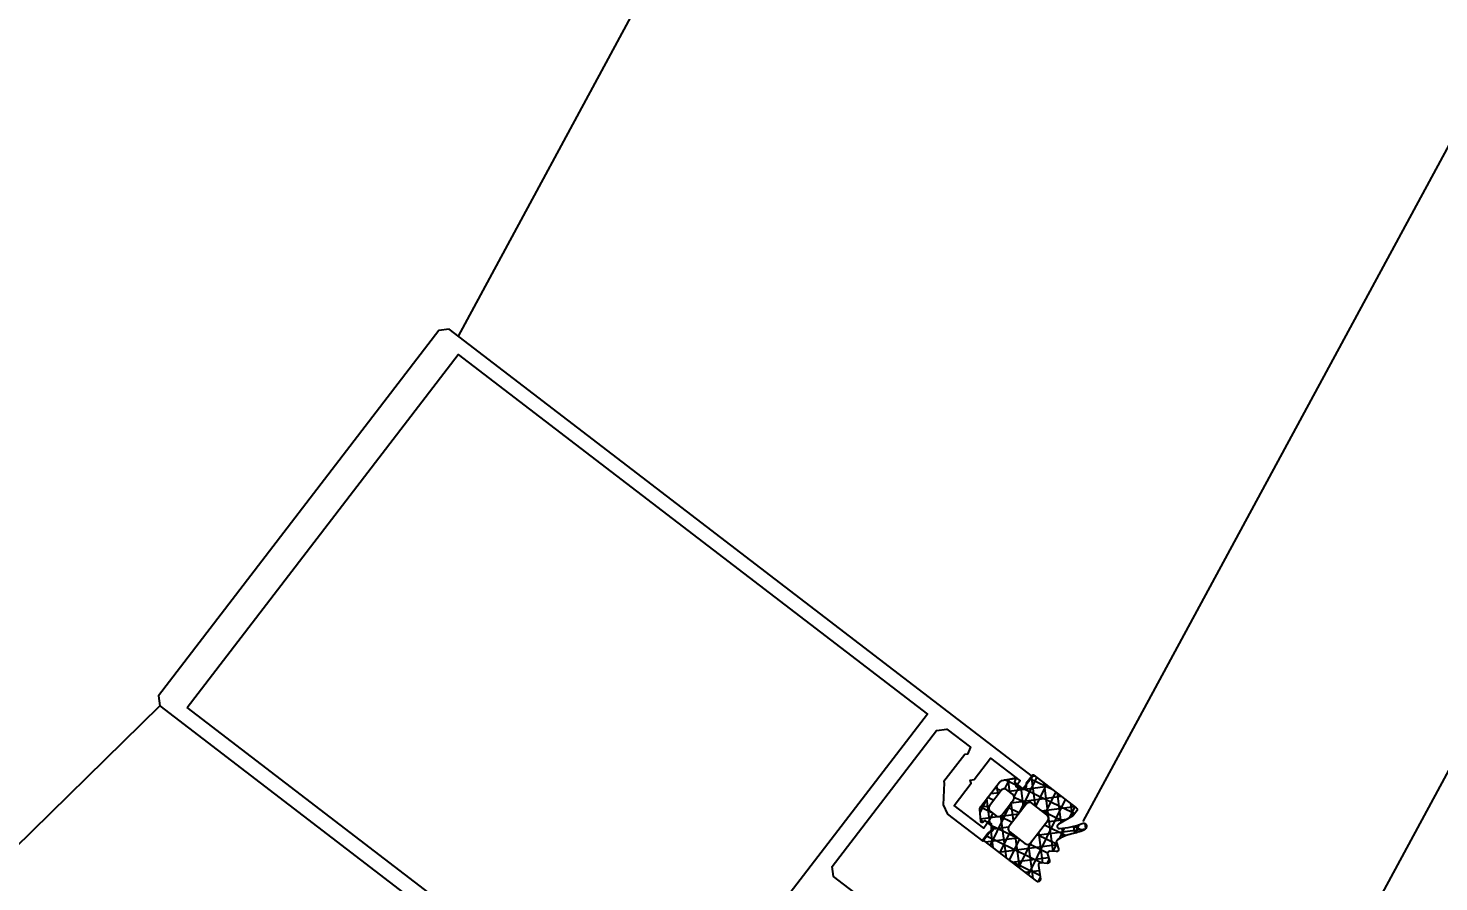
# Model space of a CAD drawing. Header units: millimetres. Extents: x -222892 to 671268, y 0 to 135099.
# Drawn here: x -54712 to -54522.1, y 109763.7 to 109878.7 of the extents above; entities that cross this region are included whole.
import ezdxf
from ezdxf import colors
from ezdxf.entities.mleader import LeaderData, LeaderLine
from ezdxf.math import Vec2, Vec3

# ---------------------------------------------------------------- set-up
doc = ezdxf.new("R2010")
doc.units = ezdxf.units.MM
for name, color, linetype in [('_TEXT', 7, 'Continuous'), ('АР_новое окно', 155, 'Continuous'), ('АР_Сущ Несущая стена', 216, 'Continuous')]:
    doc.layers.add(name, color=color, linetype=linetype)
doc.layers.add('АР_Окна', color=4, linetype='Continuous', lineweight=5)
doc.layers.add('АР_Подоконники', color=163, linetype='Continuous', lineweight=5)
doc.styles.add('ISOCPEUR', font='isocpeur.ttf', dxfattribs={"width": 0.85})

# ---------------------------------------------------------------- blocks, each defined once
blk = doc.blocks.new('стойка витр.')
h = blk.add_hatch()
h.set_pattern_fill('ANSI37', scale=0.5, angle=-69.23283665521843)
h.set_pattern_definition([(335.7671633447816, (-69115.31625940584, 318510.9409690977), (0.6515825639889636, 1.447617495164233), []), (65.76716334478155, (-69115.31625940584, 318510.9409690977), (-1.447617495164233, 0.6515825639889636), [])])
edge = h.paths.add_edge_path()
edge.add_line((-7.614656875375658, -25.62993601259222), (-7.273265914729564, -26.53020796886267))
edge.add_arc((-7.672138333263274, -26.68151659366696), 0.4266069692434679, -30.765631391378577, 20.77378547182468, ccw=False)
edge.add_arc((-6.938850257283542, -27.11794408495156), 0.4267278803339729, 149.2463648056786, 290.7703475873838)
edge.add_line((-6.787522688187892, -27.51693863464607), (-5.761497533734655, -27.12786096686614))
edge.add_arc((-5.826270069284272, -26.95688741173914), 0.1828317202082013, 290.7489596719217, 380.7853669983573)
edge.add_line((-5.655337706935825, -26.89200624793739), (-5.698566115868744, -26.77800989551906))
edge.add_arc((-5.527559815348082, -26.71316091253391), 0.1828894349380834, 65.75635340077491, 200.7677215485159, ccw=False)
edge.add_line((-5.452462167653721, -26.54640093915077), (-3.994188920449233, -27.29736676610628))
edge.add_arc((-4.339684557994865, -27.83227055815794), 0.6367804192296694, 19.809448943918426, 57.14148607166612, ccw=False)
edge.add_line((-3.740585688123247, -27.61647007986176), (-2.270775810728082, -31.49246202532231))
edge.add_arc((-2.862326952422118, -31.72816639327794), 0.6367804192285443, -15.60715938413449, 21.72487774361298, ccw=False)
edge.add_line((-2.249025291763246, -31.89948590572749), (-2.842686385673005, -33.42856309223862))
edge.add_arc((-3.009474684396633, -33.35352837480535), 0.1828894349365558, 200.7666051236535, 335.7779732896313, ccw=False)
edge.add_line((-3.180482248484623, -33.41837402567035), (-3.223710657359334, -33.30437767335388))
edge.add_arc((-3.394684212462365, -33.36915020895407), 0.1828317202037067, 20.74895968940122, 110.7853670142414)
edge.add_line((-3.459565376309911, -33.19821784662781), (-4.485590530792251, -33.58729551440774))
edge.add_arc((-4.334307311281267, -33.98630688185023), 0.4267278803335083, 110.7639791032461, 252.2879618854569)
edge.add_arc((-4.593835025358378, -34.79921876089735), 0.4266069692128739, 20.760541213745626, 72.2999580801698, ccw=False)
edge.add_line((-4.194927641627146, -34.64800234186259), (-3.805871961842058, -35.67396951244882))
edge.add_arc((-3.976804324152614, -35.73885067632053), 0.1828317201976034, -69.25104032001241, 20.78536702306718, ccw=False)
edge.add_line((-3.912031788582681, -35.9098242314285), (-10.63804850899032, -38.46038830642647))
edge.add_arc((-10.76198657700206, -38.18099989774544), 0.3056444463879536, 200.8460379983515, 293.92230867425997, ccw=False)
edge.add_line((-11.04762355046114, -38.2897659172595), (-11.3069940036512, -37.6057878035499))
edge.add_arc((-11.02280217192234, -37.49789568213767), 0.3039830703908278, 175.7219656777917, 200.7890354028728, ccw=False)
edge.add_line((-11.32593828623067, -37.47521963119652), (-11.26283276302274, -35.23454482450325))
edge.add_arc((-11.5667631736687, -35.21197449929495), 0.3047673113958011, 355.7529257944983, 510.3971654946409)
edge.add_arc((-3.085478140807247, -39.81161386289363), 9.95296756819478, 151.493160172311, 169.5799937381118)
edge.add_arc((-13.27454869620142, -38.00608067109534), 0.4002801790508524, 282.30928711923883, 359.2250395672268, ccw=False)
edge.add_arc((-13.15914824141406, -37.79549114656839), 0.6024183835459826, 172.8865217206561, 267.13931994465963, ccw=False)
edge.add_arc((-2.924576102079248, -39.73891867786803), 11.01872594919693, 160.6453850739864, 169.4469810176308, ccw=False)
edge.add_arc((-19.07760885644255, -34.09585671602533), 6.091684827120307, 340.9199566399376, 360.7754221413588)
edge.add_arc((-13.29124725463213, -34.01305259408502), 0.3047655738143686, 359.9316076928689, 436.4302022680961)
edge.add_line((-13.21974018984474, -33.71679460741143), (-14.0766899229202, -33.52020163946145))
edge.add_arc((-14.00514734915965, -33.22393144415915), 0.3047857747414494, 145.1100748207506, 256.424251871352, ccw=False)
edge.add_line((-14.2551486332959, -33.04959347808472), (-13.74402617113083, -32.33421562775766))
edge.add_arc((-13.99402745527389, -32.1598776616858), 0.3047857747455562, 325.1100748218798, 436.4242518702226)
edge.add_line((-13.92248488150653, -31.86360746638093), (-14.7794566025841, -31.6669565144839))
edge.add_arc((-14.7079140287954, -31.37068631918638), 0.3047857747434108, 145.1100748199116, 256.4242518659954, ccw=False)
edge.add_line((-14.95791531293071, -31.19634835310717), (-14.44679285076563, -30.48097050278011))
edge.add_arc((-14.69684457899481, -30.30662212908397), 0.3048331054870662, 325.1138936033488, 425.7589859189499)
edge.add_line((-14.57168746687239, -30.0286672415823), (-16.28069433249766, -29.27720980550657))
edge.add_arc((-16.15556139849932, -28.99925320327871), 0.3048247429148342, 110.79403674408451, 245.7632621299588, ccw=False)
edge.add_line((-16.26377712844987, -28.71428394233226), (-7.850470401957864, -25.52388481301023))
edge.add_arc((-7.785589238115906, -25.69481717533219), 0.1828317201977073, 20.785366643697614, 110.7853670130821, ccw=False)
edge = h.paths.add_edge_path(flags=16)
edge.add_line((-3.343847721320344, -31.0696095920357), (-4.256775251385989, -28.66215553430811))
edge.add_arc((-4.763091039367282, -28.8541548874382), 0.5414973949720253, 20.7671633452251, 110.7671633452251)
edge.add_line((-4.955090392497368, -28.34783909945691), (-5.880512773175724, -28.69876731990371))
edge.add_arc((-5.68851342006019, -29.20508310789228), 0.5414973949736688, 110.7671633435124, 200.7671633435124)
edge.add_line((-6.194829208048759, -29.39708246100781), (-5.281901677954011, -31.8045365187354))
edge.add_arc((-4.775585889972717, -31.61253716560532), 0.5414973949720253, 200.7671633452251, 290.7671633452251)
edge.add_line((-4.583586536842631, -32.11885295358661), (-3.658164156164275, -31.76792473313981))
edge.add_arc((-3.850163509294362, -31.26160894516579), 0.541497394965222, 290.7671633454981, 380.7671633454981)
edge = h.paths.add_edge_path(flags=16)
edge.add_line((-6.665125275787432, -32.97088079506648), (-8.003619441966293, -29.4411776089255))
edge.add_arc((-8.509935229947587, -29.63317696205559), 0.5414973949720253, 20.7671633452251, 110.7671633452251)
edge.add_line((-8.701934583077673, -29.12686117407429), (-11.1093675273587, -30.03978069775621))
edge.add_arc((-10.91736817424317, -30.54609648574478), 0.5414973949736688, 110.7671633435124, 200.7671633435124)
edge.add_line((-11.42368396223173, -30.73809583886032), (-10.08518979602377, -34.2677990250013))
edge.add_arc((-9.578874008042476, -34.07579967187121), 0.5414973949720253, 200.7671633452251, 290.7671633452251)
edge.add_line((-9.38687465491239, -34.5821154598525), (-6.979441710631363, -33.66919593617058))
edge.add_arc((-7.171441063761449, -33.16288014819656), 0.541497394965222, 290.7671633454981, 380.7671633454981)
at = {"lineweight": 0, "ltscale": 100, "transparency": 33554687}
blk.add_lwpolyline([(-29.14341260807123, -16.33238676948531), (-1.327200956468005, -5.784237234569446), (-0.06938087928574532, -6.350438765824947), (8.118987008783733, -27.94374036834779), (7.552865449426463, -29.20159644143132), (3.790811872313498, -30.62819989795389), (3.216969908826286, -29.80262791351561), (3.358505795680685, -29.48817839122057), (1.715760294842767, -25.15614305267809), (1.558535533695249, -25.08537510928727), (-0.902061547501944, -23.41060979175381), (-2.258247086545452, -23.27287612311193), (-7.844300284108613, -25.39115610946465), (-7.152623754285742, -27.21515572990756), (-6.480474312818842, -27.61228183979256), (-6.024430919787847, -27.43934621633525), (-6.413508587575052, -26.41332106186019), (-1.739484192192322, -24.64089033441996), (-0.3993375533900689, -28.17495120693638), (0.02910832117777318, -28.2732586849088), (-0.1831955090747215, -28.74493296838773), (1.113700732850702, -32.16493950470613), (-3.560323662532028, -33.93737023214635), (-3.906150933442404, -33.02539941386931), (-4.3621943264734, -33.19833503732661), (-4.645266100153094, -33.82723408192396), (-3.953589570330223, -35.65123370236688), (88.61521743849153, -0.5483364844694734), (89.18141896976158, 0.709483592720062), (67.18472618525266, 58.71630840156286), (65.92687011216185, 59.2824299609274), (-26.6419368966599, 24.17953274302999)], dxfattribs=at)
blk.add_lwpolyline([(63.8117502759269, 56.26367979055794), (85.07351613373612, 0.1949089383633691), (10.63088292890461, -28.03438542609365), (-10.63088292890461, 28.03438542610093)], close=True, dxfattribs=at)
at = {"color": 7, "lineweight": 0, "ltscale": 100, "transparency": 33554687}
blk.add_lwpolyline([(-7.614656875375658, -25.62993601259222), (-7.273265914729564, -26.53020796886267, -0.2287523810762611), (-7.305569090007339, -26.89973780277796, 0.7101639231358212), (-6.787522688187892, -27.51693863464607), (-5.761497533734655, -27.12786096686614, 0.4143996870914876), (-5.655337706935825, -26.89200624793739), (-5.698566115868744, -26.77800989551906, -0.6682503890445888), (-5.452462167653721, -26.54640093915077), (-3.994188920449233, -27.29736676610628, -0.1643479059441302), (-3.740585688123247, -27.61647007986176), (-2.270775810728082, -31.49246202532231, -0.1643479059441302), (-2.249025291763246, -31.89948590572749), (-2.842686385673005, -33.42856309223862, -0.6682503891596868), (-3.180482248484623, -33.41837402567035), (-3.223710657359334, -33.30437767335388, 0.4143996870833266), (-3.459565376309911, -33.19821784662781), (-4.485590530792251, -33.58729551440774, 0.7101639231391418), (-4.464132105349563, -34.39280682858953, -0.2287523810910513), (-4.194927641627146, -34.64800234186259), (-3.805871961842058, -35.67396951244882, -0.4143996871765861), (-3.912031788582681, -35.9098242314285), (-10.63804850899032, -38.46038830642647, -0.4300281847644905), (-11.04762355046114, -38.2897659172595), (-11.3069940036512, -37.6057878035499, -0.1098139781175365), (-11.32593828623067, -37.47521963119652), (-11.26283276302274, -35.23454482450325, 0.8000358277039689), (-11.83174935798161, -35.06142405519495, 0.07908294790216032), (-12.87430513065192, -38.01149454006372, -0.3488032577412263), (-13.18921346374555, -38.39715882165183, -0.4361245879823007), (-13.75692971088574, -37.72089072036033, -0.03842309887939363), (-13.32058396766661, -36.08715992321959, 0.08685322061285544), (-12.98648189794039, -34.01341638380836, 0.3467629046601076), (-13.21974018984474, -33.71679460741143), (-14.0766899229202, -33.52020163946145, -0.5278770357902526), (-14.2551486332959, -33.04959347808472), (-13.74402617113083, -32.33421562775766, 0.5278770357776507), (-13.92248488150653, -31.86360746638093), (-14.7794566025841, -31.6669565144839, -0.5278770357650493), (-14.95791531293071, -31.19634835310717), (-14.44679285076563, -30.48097050278011, 0.4697389635461835), (-14.57168746687239, -30.0286672415823), (-16.28069433249766, -29.27720980550657, -0.667984424932516), (-16.26377712844987, -28.71428394233226), (-7.850470401957864, -25.52388481301023, -0.4142135642613711)], format="xyb", close=True, dxfattribs=at)
at = {"color": 7}
for points in [[(-3.343847721320344, -31.0696095920357), (-4.256775251385989, -28.66215553430811, 0.414213562373095), (-4.955090392497368, -28.34783909945691), (-5.880512773175724, -28.69876731990371, 0.414213562373095), (-6.194829208048759, -29.39708246100781), (-5.281901677954011, -31.8045365187354, 0.414213562373095), (-4.583586536842631, -32.11885295358661), (-3.658164156164275, -31.76792473313981, 0.414213562373095)], [(-6.665125275787432, -32.97088079506648), (-8.003619441966293, -29.4411776089255, 0.414213562373095), (-8.701934583077673, -29.12686117407429), (-11.1093675273587, -30.03978069775621, 0.414213562373095), (-11.42368396223173, -30.73809583886032), (-10.08518979602377, -34.2677990250013, 0.414213562373095), (-9.38687465491239, -34.5821154598525), (-6.979441710631363, -33.66919593617058, 0.414213562373095)]]:
    blk.add_lwpolyline(points, format="xyb", close=True, dxfattribs=at)
blk = doc.blocks.new('A$Cec9b444d')
at = {"layer": 'АР_новое окно', "ltscale": 150}
h = blk.add_hatch(dxfattribs=at)
h.set_pattern_fill('ANSI37', color=256, scale=0.4999999999999999, angle=18.95267469965028)
h.set_pattern_definition([(63.95267469965028, (-320877.5586993693, -59758.54120793151), (-1.426260249023139, 0.6970924989242495), []), (153.9526746996502, (-320877.5586993693, -59758.54120793151), (-0.6970924989242495, -1.426260249023139), [])])
edge = h.paths.add_edge_path()
edge.add_line((4702.839596950747, -2817.016770258025), (4703.425688156718, -2816.252875971235))
edge.add_arc((4703.764182247208, -2816.512520452993), 0.4266069692398337, 90.97029738577203, 142.5097142489694, ccw=False)
edge.add_arc((4703.749642478785, -2815.659309486873), 0.4267278803670862, 270.982293581225, 412.5062763630553)
edge.add_line((4704.009380866066, -2815.320735042982), (4703.138783100347, -2814.652776526701))
edge.add_arc((4703.027443948514, -2814.797797322345), 0.1828317201697974, 52.48488844070887, 142.5212957672061)
edge.add_line((4702.882352434168, -2814.686550343217), (4702.808139015444, -2814.78327796172))
edge.add_arc((4702.663035978383, -2814.671951172278), 0.1828894349374827, 187.4922821793566, 322.5036503269639, ccw=False)
edge.add_line((4702.481707973988, -2814.695798608901), (4702.353331343451, -2813.060552456977))
edge.add_arc((4702.989989543574, -2813.07302797464), 0.6367804192377554, 141.54537772027, 178.8774148480257, ccw=False)
edge.add_line((4702.491326200534, -2812.677017655794), (4705.014657931722, -2809.388180230245))
edge.add_arc((4705.526279019954, -2809.767301799462), 0.6367804191152601, 106.12876939297931, 143.4608065207369, ccw=False)
edge.add_line((4705.349383300982, -2809.155585192872), (4706.962103801479, -2808.856180576687))
edge.add_arc((4706.986019658374, -2809.037499569623), 0.1828894349338207, -37.49746610396181, 97.5139020619938, ccw=False)
edge.add_line((4707.131120526157, -2809.148829186432), (4707.056907107502, -2809.245556804837))
edge.add_arc((4707.201927903225, -2809.356895956613), 0.1828317201968615, 142.4848884696785, 232.5212957945719)
edge.add_line((4707.09068092415, -2809.501987471033), (4707.961278689801, -2810.169945987414))
edge.add_arc((4708.221054708337, -2809.83140041582), 0.4267278803314828, 232.4999078810279, 374.0238906631577)
edge.add_arc((4709.048934060668, -2809.624528147415), 0.4266069692039848, 142.4964699939042, 194.035886860345, ccw=False)
edge.add_line((4708.710499997593, -2809.364805427724), (4709.378420765583, -2808.494256862178))
edge.add_arc((4709.523512280006, -2808.605503841243), 0.1828317201930199, 52.48488845441341, 142.5212957976669, ccw=False)
edge.add_line((4709.634851431818, -2808.460483045554), (4715.341977717395, -2812.839225740016))
edge.add_arc((4715.169555115724, -2813.091592485152), 0.3056444464036726, -37.418033229715604, 55.65823744627397, ccw=False)
edge.add_line((4715.412305092084, -2813.277309949582), (4714.967024580177, -2813.85767565987))
edge.add_arc((4714.7257779898, -2813.672727586864), 0.3039830703793947, 297.4578944573105, 322.52496418241793, ccw=False)
edge.add_line((4714.865943562709, -2813.942466941146), (4712.927097419777, -2815.06740317508))
edge.add_arc((4713.067770714341, -2815.337762451418), 0.3047673114126738, 117.4888545674174, 272.1330942676963)
edge.add_arc((4712.518479654251, -2805.7051533856), 9.952967568199481, 273.2290889505734, 291.3159225163744)
edge.add_arc((4716.342409976032, -2815.320488313918), 0.4002801790484785, 44.04521589608248, 120.96096834408891, ccw=False)
edge.add_arc((4716.102606271385, -2815.333113527608), 0.6024183835098224, -65.3775494990079, 28.875248724952087, ccw=False)
edge.add_arc((4712.372018461201, -2805.606547225264), 11.01872594909785, 282.3813138514686, 291.1829097951128, ccw=False)
edge.add_arc((4716.069276177037, -2822.312680854971), 6.091684827284264, 102.6558854187892, 122.5113509202115)
edge.add_arc((4712.95519726637, -2817.43504314292), 0.3047655737736976, 121.6675364737275, 198.1661310490049)
edge.add_line((4712.665622271075, -2817.530060915246), (4712.949183506955, -2818.362289649202))
edge.add_arc((4712.659579450531, -2818.457283643596), 0.3047857747142568, -93.15399640102311, 18.160180649557674, ccw=False)
edge.add_line((4712.64281019062, -2818.761607747785), (4711.765541605419, -2818.703199960982))
edge.add_arc((4711.748772345521, -2819.007524065178), 0.3047857747204368, 86.84600360144209, 198.1601806498877)
edge.add_line((4711.459168289091, -2819.102518059576), (4711.742691776544, -2819.934795993706))
edge.add_arc((4711.453087720038, -2820.029789988092), 0.3047857747902053, -93.1539964028031, 18.16018064316512, ccw=False)
edge.add_line((4711.436318460113, -2820.334114092356), (4710.559049874995, -2820.275706305477))
edge.add_arc((4710.542298297447, -2820.580078785911), 0.3048331054787028, 86.84982238228275, 187.4949146979908)
edge.add_line((4710.240069551177, -2820.619840666197), (4710.499915231809, -2822.468589693884))
edge.add_arc((4710.197697745032, -2822.508373039158), 0.3048247428846996, -127.47003447840802, 7.499190907403602, ccw=False)
edge.add_line((4710.012258702647, -2822.750303784277), (4702.873441485308, -2817.273108752492))
edge.add_arc((4702.984688464435, -2817.128017238088), 0.1828317202158549, 142.5212954092435, 232.5212957787312, ccw=False)
edge = h.paths.add_edge_path(flags=16)
edge.add_line((4705.219471054823, -2810.523230489152), (4703.652180590661, -2812.565991443421))
edge.add_arc((4704.081797147164, -2812.89561098647), 0.5414973949901979, 142.5030921204261, 232.5030921204935)
edge.add_line((4703.752177604116, -2813.325227542974), (4704.537412404157, -2813.927692070888))
edge.add_arc((4704.86703194718, -2813.498075514456), 0.5414973949181362, 232.5030921180329, 322.503092118071)
edge.add_line((4705.296648503612, -2813.827695057479), (4706.863938967765, -2811.784934103199))
edge.add_arc((4706.43432241126, -2811.455314560149), 0.5414973949921946, 322.5030921204668, 412.5030921204287)
edge.add_line((4706.76394195431, -2811.025698003645), (4705.978707154349, -2810.423233475644))
edge.add_arc((4705.64908761134, -2810.852850032161), 0.541497394976746, 52.50309212473162, 142.5030921247227)
edge = h.paths.add_edge_path(flags=16)
edge.add_line((4708.583475743948, -2812.347837085852), (4706.285583442654, -2815.342843294042))
edge.add_arc((4706.715199999163, -2815.672462837008), 0.5414973949448689, 142.503092127784, 232.5030921278222)
edge.add_line((4706.385580456197, -2816.102079393518), (4708.428323495338, -2817.669356112507))
edge.add_arc((4708.757943038367, -2817.239739555992), 0.5414973949874826, 232.5030921229348, 322.5030921229641)
edge.add_line((4709.187559594882, -2817.56935909902), (4711.485451896157, -2814.574352890811))
edge.add_arc((4711.055835339647, -2814.244733347844), 0.5414973949456994, 322.5030921276694, 412.5030921276694)
edge.add_line((4711.385454882615, -2813.815116791334), (4709.342711843474, -2812.247840072345))
edge.add_arc((4709.013092300464, -2812.677456628861), 0.541497394976578, 52.5030921245967, 142.503092124626)
for p, q in [((4632.16086795808, -2749.34257636957), (5921.303532203365, -359.6950839481955)), ((4716.251543080769, -2814.706627225551), (6017.167542740433, -408.3509057559164)), ((4749.366469058805, -2837.632204794252), (6052.354293236519, -427.3743804523598)), ((2668.230366990708, -4685.268551946722), (4591.939990273622, -2799.135402140863))]:
    blk.add_line(p, q, dxfattribs=at)
blk.add_lwpolyline([(4706.25643863541, -2840.217135303198), (4682.653964945361, -2822.108343930804), (4682.473889095929, -2820.740766434295), (4696.531468131505, -2802.418525457027), (4697.899034176235, -2802.238362659004), (4701.091193183571, -2804.687518719984), (4700.690903322697, -2805.609815704566), (4700.349021248587, -2805.654844104034), (4697.528798094398, -2809.330641203256), (4697.551312294072, -2809.501582240342), (4697.421242030146, -2812.47520941788), (4698.017462572461, -2813.701068645011), (4702.757312674186, -2817.337677152917), (4703.944765121172, -2815.789986058514), (4703.92895948936, -2815.00944509172), (4703.541999815607, -2814.71255366867), (4702.87404129921, -2815.583151434415), (4698.908061344786, -2812.540288024186), (4701.208790568484, -2809.541584253556), (4701.067034550628, -2809.125488760854), (4701.579857661734, -2809.057946161675), (4703.806335718271, -2806.156019209714), (4707.772315672693, -2809.198882619943), (4707.178608323446, -2809.972703567007), (4707.565567997201, -2810.269594990054), (4708.249332145409, -2810.179538191108), (4709.436784592299, -2808.63184709677), (4630.890760449664, -2748.368097499597), (4629.523182953115, -2748.548173348986), (4591.759827475533, -2797.767836096094), (4591.939990273597, -2799.135402140844), (4670.486014416234, -2859.399151738017)], dxfattribs=at)
blk.add_lwpolyline([(4595.619944999276, -2799.34639439134), (4632.121596862809, -2751.771199557239), (4695.287290079437, -2800.234524858399), (4658.785638215915, -2847.809719692513)], close=True, dxfattribs=at)
for points in [[(4702.839596950747, -2817.016770258025), (4703.425688156718, -2816.252875971235, -0.2287523810762611), (4703.756958052942, -2816.085974655661, 0.7101639231358212), (4704.009380866066, -2815.320735042982), (4703.138783100347, -2814.652776526701, 0.4143996870914876), (4702.882352434168, -2814.686550343217), (4702.808139015444, -2814.78327796172, -0.6682503890445888), (4702.481707973988, -2814.695798608901), (4702.353331343451, -2813.060552456977, -0.1643479059441302), (4702.491326200534, -2812.677017655794), (4705.014657931722, -2809.388180230245, -0.1643479059441302), (4705.349383300982, -2809.155585192872), (4706.962103801479, -2808.856180576687, -0.6682503891596868), (4707.131120526157, -2809.148829186432), (4707.056907107502, -2809.245556804837, 0.4143996870833266), (4707.09068092415, -2809.501987471033), (4707.961278689801, -2810.169945987414, 0.7101639231391418), (4708.635063865015, -2809.727992959419, -0.2287523810910513), (4708.710499997593, -2809.364805427724), (4709.378420765583, -2808.494256862178, -0.4143996871765861), (4709.634851431818, -2808.460483045554), (4715.341977717395, -2812.839225740016, -0.4300281847644905), (4715.412305092084, -2813.277309949582), (4714.967024580177, -2813.85767565987, -0.1098139781175365), (4714.865943562709, -2813.942466941146), (4712.927097419777, -2815.06740317508, 0.8000358277039689), (4713.079114433624, -2815.642318577836, 0.07908294790216032), (4716.136484226157, -2814.977240870697, -0.3488032577412263), (4716.630127916496, -2815.042203193089, -0.4361245879823007), (4716.353596078094, -2815.880755770062, -0.03842309887939363), (4714.73461829718, -2816.369002500728, 0.08685322061285544), (4712.79519853985, -2817.175654510807, 0.3467629046601076), (4712.665622271075, -2817.530060915246), (4712.949183506955, -2818.362289649202, -0.5278770357902526), (4712.64281019062, -2818.761607747785), (4711.765541605419, -2818.703199960982, 0.5278770357776507), (4711.459168289091, -2819.102518059576), (4711.742691776544, -2819.934795993706, -0.5278770357650493), (4711.436318460113, -2820.334114092356), (4710.559049874995, -2820.275706305477, 0.4697389635461835), (4710.240069551177, -2820.619840666197), (4710.499915231809, -2822.468589693884, -0.667984424932516), (4710.012258702647, -2822.750303784277), (4702.873441485308, -2817.273108752492, -0.4142135642613711)], [(4705.219471054823, -2810.523230489152), (4703.652180590661, -2812.565991443421, 0.414213562373095), (4703.752177604116, -2813.325227542974), (4704.537412404157, -2813.927692070888, 0.414213562373095), (4705.296648503612, -2813.827695057479), (4706.863938967765, -2811.784934103199, 0.414213562373095), (4706.76394195431, -2811.025698003645), (4705.978707154349, -2810.423233475644, 0.414213562373095)], [(4708.583475743948, -2812.347837085852), (4706.285583442654, -2815.342843294042, 0.414213562373095), (4706.385580456197, -2816.102079393518), (4708.428323495338, -2817.669356112507, 0.414213562373095), (4709.187559594882, -2817.56935909902), (4711.485451896157, -2814.574352890811, 0.414213562373095), (4711.385454882615, -2813.815116791334), (4709.342711843474, -2812.247840072345, 0.414213562373095)]]:
    blk.add_lwpolyline(points, format="xyb", close=True, dxfattribs=at)
at = {"layer": 'АР_новое окно', "ltscale": 150, "rotation": 121.7359287781207}
blk.add_blockref('стойка витр.', (4677.036464147677, -2824.022122275456), dxfattribs=at)
blk = doc.blocks.new('_DotSmall')
at = {"color": 0, "linetype": 'ByBlock', "const_width": 0.5}
blk.add_lwpolyline([(-0.0625, 0, 1), (0.0625, 0, 1)], format="xyb", close=True, dxfattribs=at)

msp = doc.modelspace()

# ---------------------------------------------------------------- linework, layer by layer
at = {"layer": 'АР_Подоконники', "ltscale": 100}
msp.add_arc((-62173.60653392857, 115481.4456331452), 8930.587187860114, 271.6674492471144, 356.3880421394275, dxfattribs=at)
at = {"layer": 'АР_Сущ Несущая стена', "ltscale": 100}
for centre, radius, start, end in [((-62030.09329069572, 115344.433156268), 8983.043171971784, 272.4158362793695, 356.8342044020854), ((-62032.83425322798, 115337.2415043112), 9628.85431650461, 272.2700411469474, 357.0895800963976)]:
    msp.add_arc(centre, radius, start, end, dxfattribs=at)

# ---------------------------------------------------------------- block references
at = {"layer": 'АР_Окна', "ltscale": 100}
msp.add_blockref('A$Cec9b444d', (-59286.24979763362, 112586.4970597865), dxfattribs=at)

# ---------------------------------------------------------------- leaders
at = {"layer": '_TEXT'}
ml = msp.add_multileader_mtext('Standard', dxfattribs=at)
ml.set_content('-0,125', color=256, style='ISOCPEUR')
ml.set_leader_properties(color=256, linetype='Continuous', lineweight=-1)
ml.set_arrow_properties(name='DOTSMALL')
ml.build(insert=Vec2(0, 0))
ml.multileader.update_dxf_attribs({"has_dogleg": 0, "has_text_frame": 1, "text_left_attachment_type": 4, "text_right_attachment_type": 4, "dogleg_length": 0, "arrow_head_size": 180})
ctx = ml.context
ctx.base_point, ctx.char_height, ctx.arrow_head_size, ctx.landing_gap_size, ctx.plane_origin = Vec3(-60818.86833564375, 129158.4810110584), 250, 180, 50, Vec3(-62980.08070571229, 128209.7320814887)
ctx.left_attachment, ctx.right_attachment, ctx.text_align_type = 4, 4, 1
notes = []
notes.append((ctx, [(0, (0, 0, 0), (0, 0), (1, 0), 1, [])]))
ctx.mtext.insert, ctx.mtext.width, ctx.mtext.alignment, ctx.mtext.line_spacing_style, ctx.mtext.flow_direction = Vec3(-60402.30583564375, 129491.8143443918), 852.6970314602484, 2, 2, 5
ml = msp.add_multileader_mtext('Standard', dxfattribs=at)
ml.set_content('-0,125', color=256, style='ISOCPEUR')
ml.set_leader_properties(color=256, linetype='Continuous', lineweight=-1)
ml.set_arrow_properties(name='DOTSMALL')
ml.build(insert=Vec2(0, 0))
ml.multileader.update_dxf_attribs({"has_dogleg": 0, "has_text_frame": 1, "text_left_attachment_type": 4, "text_right_attachment_type": 4, "dogleg_length": 0, "arrow_head_size": 180})
ctx = ml.context
ctx.base_point, ctx.char_height, ctx.arrow_head_size, ctx.landing_gap_size, ctx.plane_origin = Vec3(-69943.07172829562, 122200.4463248388), 250, 180, 50, Vec3(-72104.28409836415, 121251.697395269)
ctx.left_attachment, ctx.right_attachment, ctx.text_align_type = 4, 4, 1
notes.append((ctx, [(0, (0, 0, 0), (0, 0), (1, 0), 1, [])]))
ctx.mtext.insert, ctx.mtext.width, ctx.mtext.alignment, ctx.mtext.line_spacing_style, ctx.mtext.flow_direction = Vec3(-69526.50922829562, 122533.7796581721), 852.6970314602484, 2, 2, 5
ml = msp.add_multileader_mtext('Standard', dxfattribs=at)
ml.set_content('{\\W0.8;-2,730}', color=256, style='ISOCPEUR')
ml.set_leader_properties(color=256, linetype='Continuous', lineweight=-1)
ml.set_arrow_properties(name='DOTSMALL')
ml.build(insert=Vec2(0, 0))
ml.multileader.update_dxf_attribs({"has_dogleg": 0, "has_text_frame": 1, "text_left_attachment_type": 4, "text_right_attachment_type": 4, "dogleg_length": 0, "arrow_head_size": 180})
ctx = ml.context
ctx.base_point, ctx.char_height, ctx.arrow_head_size, ctx.landing_gap_size, ctx.plane_origin = Vec3(-179853.1649409975, 121809.0184862663, 2.299351988461806e-08), 250, 180, 50, Vec3(-184511.6738760275, 117956.7109726351, 2.299351988461806e-08)
ctx.left_attachment, ctx.right_attachment, ctx.text_align_type = 4, 4, 1
notes.append((ctx, [(0, (0, 0, 0), (0, 0), (1, 0), 1, [])]))
ctx.mtext.insert, ctx.mtext.width, ctx.mtext.defined_height, ctx.mtext.alignment, ctx.mtext.line_spacing_style, ctx.mtext.flow_direction = Vec3(-179438.1649409975, 122142.3518195997, 2.299351988461806e-08), 769.9889591111103, 343.8884462512117, 2, 2, 5
ml = msp.add_multileader_mtext('Standard', dxfattribs=at)
ml.set_content('{\\W0.8;-2,430}', color=256, style='ISOCPEUR')
ml.set_leader_properties(color=256, linetype='Continuous', lineweight=-1)
ml.set_arrow_properties(name='DOTSMALL')
ml.build(insert=Vec2(0, 0))
ml.multileader.update_dxf_attribs({"has_dogleg": 0, "has_text_frame": 1, "text_left_attachment_type": 4, "text_right_attachment_type": 4, "dogleg_length": 0, "arrow_head_size": 180})
ctx = ml.context
ctx.base_point, ctx.char_height, ctx.arrow_head_size, ctx.landing_gap_size, ctx.plane_origin = Vec3(-166064.0904518312, 120038.584608439), 250, 180, 50, Vec3(-165011.3970671901, 118383.4112137306)
ctx.left_attachment, ctx.right_attachment, ctx.text_align_type = 4, 4, 1
notes.append((ctx, [(0, (0, 0, 0), (0, 0), (1, 0), 1, [])]))
ctx.mtext.insert, ctx.mtext.width, ctx.mtext.alignment, ctx.mtext.line_spacing_style, ctx.mtext.flow_direction = Vec3(-165639.0904518312, 120371.9179417723), 852.6970314602484, 2, 2, 5
ml = msp.add_multileader_mtext('Standard', dxfattribs=at)
ml.set_content('{\\W0.8;-2,430}', color=256, style='ISOCPEUR')
ml.set_leader_properties(color=256, linetype='Continuous', lineweight=-1)
ml.set_arrow_properties(name='DOTSMALL')
ml.build(insert=Vec2(0, 0))
ml.multileader.update_dxf_attribs({"has_dogleg": 0, "has_text_frame": 1, "text_left_attachment_type": 4, "text_right_attachment_type": 4, "dogleg_length": 0, "arrow_head_size": 180})
ctx = ml.context
ctx.base_point, ctx.char_height, ctx.arrow_head_size, ctx.landing_gap_size, ctx.plane_origin = Vec3(-201773.7299577214, 117132.6558246998), 250, 180, 50, Vec3(-200721.0365730803, 115477.4824299913)
ctx.left_attachment, ctx.right_attachment, ctx.text_align_type = 4, 4, 1
notes.append((ctx, [(0, (0, 0, 0), (0, 0), (1, 0), 1, [])]))
ctx.mtext.insert, ctx.mtext.width, ctx.mtext.alignment, ctx.mtext.line_spacing_style, ctx.mtext.flow_direction = Vec3(-201348.7299577214, 117465.9891580331), 852.6970314602484, 2, 2, 5
ml = msp.add_multileader_mtext('Standard', dxfattribs=at)
ml.set_content('{\\W0.8;-2,480}', color=256, style='ISOCPEUR')
ml.set_leader_properties(color=256, linetype='Continuous', lineweight=-1)
ml.set_arrow_properties(name='DOTSMALL')
ml.build(insert=Vec2(0, 0))
ml.multileader.update_dxf_attribs({"has_dogleg": 0, "has_text_frame": 1, "text_left_attachment_type": 4, "text_right_attachment_type": 4, "dogleg_length": 0, "arrow_head_size": 180})
ctx = ml.context
ctx.base_point, ctx.char_height, ctx.arrow_head_size, ctx.landing_gap_size, ctx.plane_origin = Vec3(-167509.3761337975, 114255.0760387773), 250, 180, 50, Vec3(-166456.6827491564, 112599.9026440689)
ctx.left_attachment, ctx.right_attachment, ctx.text_align_type = 4, 4, 1
notes.append((ctx, [(0, (0, 0, 0), (0, 0), (1, 0), 1, [])]))
ctx.mtext.insert, ctx.mtext.width, ctx.mtext.alignment, ctx.mtext.line_spacing_style, ctx.mtext.flow_direction = Vec3(-167084.3761337975, 114588.4093721106), 852.6970314602484, 2, 2, 5
ml = msp.add_multileader_mtext('Standard', dxfattribs=at)
ml.set_content('-0,125', color=256, style='ISOCPEUR')
ml.set_leader_properties(color=256, linetype='Continuous', lineweight=-1)
ml.set_arrow_properties(name='DOTSMALL')
ml.build(insert=Vec2(0, 0))
ml.multileader.update_dxf_attribs({"has_dogleg": 0, "has_text_frame": 1, "text_left_attachment_type": 4, "text_right_attachment_type": 4, "dogleg_length": 0, "arrow_head_size": 180})
ctx = ml.context
ctx.base_point, ctx.char_height, ctx.arrow_head_size, ctx.landing_gap_size, ctx.plane_origin = Vec3(-60371.0902822006, 110519.9161824488), 250, 180, 50, Vec3(-62532.30265226914, 109571.167252879)
ctx.left_attachment, ctx.right_attachment, ctx.text_align_type = 4, 4, 1
notes.append((ctx, [(0, (0, 0, 0), (0, 0), (1, 0), 1, [])]))
ctx.mtext.insert, ctx.mtext.width, ctx.mtext.alignment, ctx.mtext.line_spacing_style, ctx.mtext.flow_direction = Vec3(-59954.5277822006, 110853.2495157821), 852.6970314602484, 2, 2, 5
for ctx, leaders in notes:
    for number, flags, end, landing, length, lines in leaders:
        leader = LeaderData()
        leader.index, (leader.has_last_leader_line, leader.has_dogleg_vector, leader.attachment_direction) = number, flags
        leader.last_leader_point, leader.dogleg_vector, leader.dogleg_length = Vec3(end), Vec3(landing), length
        for number, points, colour, breaks in lines:
            line = LeaderLine()
            line.index, line.vertices, line.color, line.breaks = number, Vec3.list(points), colors.encode_raw_color(colour), breaks
            leader.lines.append(line)
        ctx.leaders.append(leader)

doc.saveas('drawing.dxf')
